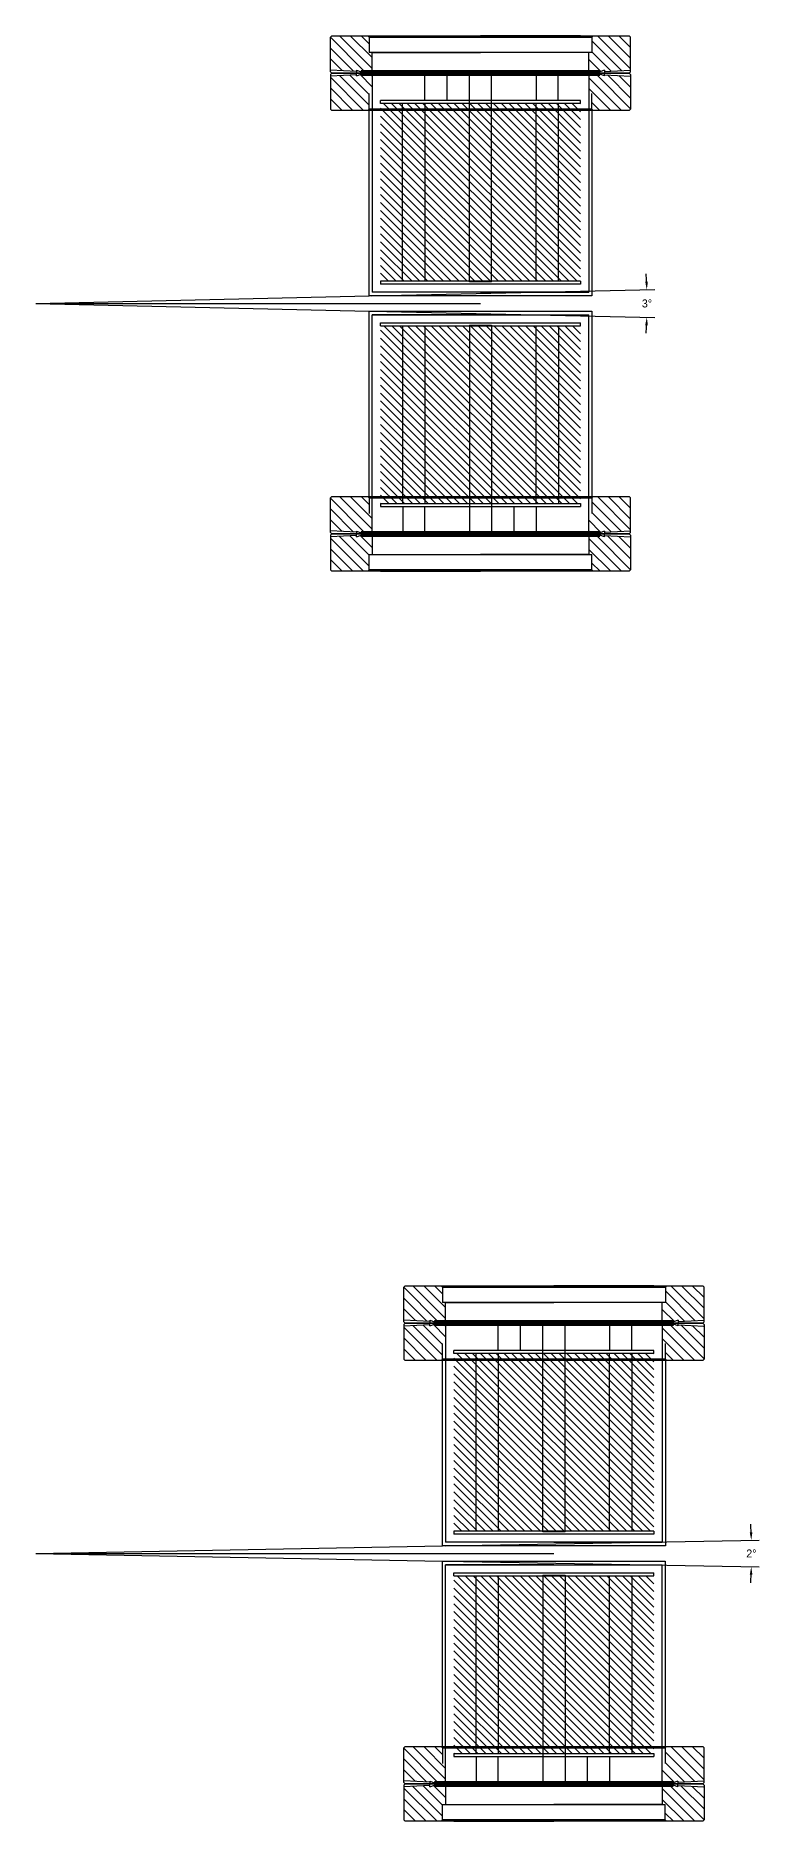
# Model space of a CAD drawing. Header units: inches. Extents: x 40 to 191, y -21 to 51.
# Drawn here: x 125.16 to 141.42, y -20.62 to 19.54 of the extents above; entities that cross this region are included whole.
import ezdxf

# ---------------------------------------------------------------- set-up
doc = ezdxf.new("R2010")
doc.units = ezdxf.units.IN
doc.header["$MEASUREMENT"] = 0
doc.dimstyles.get("Standard").update_dxf_attribs({"dimtxt": 0.18, "dimasz": 0.18, "dimexe": 0.18, "dimexo": 0.0625, "dimgap": 0.09, "dimtad": 0, "dimtih": 1, "dimtoh": 1, "dimdec": 4, "dimzin": 0, "dimdsep": 46, "dimtxsty": 'Standard', "dimcen": 0.09, "dimadec": 0, "dimazin": 0, "dimtfac": 1, "dimtdec": 4, "dimtofl": 0, "dimtmove": 0, "dimatfit": 3, "dimfxl": 1, "dimtolj": 1, "dimtzin": 0, "dimarcsym": 0})

# ---------------------------------------------------------------- blocks, each defined once
blk = doc.blocks.new('*D29')
at = {"color": 0, "lineweight": -2, "transparency": 16777216}
for p, q in [((132.713, 13.685), (139.074, 13.829)), ((132.713, 13.345), (139.074, 13.201))]:
    blk.add_line(p, q, dxfattribs=at)
for start, end in [(2.0422, 2.7927), (357.2073, 357.9578)]:
    blk.add_arc((125.156, 13.515), 13.742, start, end, dxfattribs=at)
at = {"color": 0, "transparency": 16777216}
for points in [[(138.919, 14.006), (138.859, 14.004), (138.894, 13.825)], [(138.859, 13.026), (138.919, 13.024), (138.894, 13.205)]]:
    blk.add_solid(points, dxfattribs=at)
at = {"layer": 'Defpoints', "color": 0, "transparency": 16777216}
for p in [(132.65, 13.684), (125.156, 13.515), (125.156, 13.515), (132.65, 13.346), (138.897, 13.412)]:
    blk.add_point(p, dxfattribs=at)
at = {"color": 0, "transparency": 16777216, "insert": (138.898, 13.515), "char_height": 0.18, "attachment_point": 5}
blk.add_mtext('\\A1;3°', dxfattribs=at)
blk = doc.blocks.new('*D34')
at = {"color": 0, "lineweight": -2, "transparency": 16777216}
for p, q in [((134.364, -14.425), (141.423, -14.295)), ((134.363, -14.765), (141.423, -14.896))]:
    blk.add_line(p, q, dxfattribs=at)
for start, end in [(1.6996, 2.3406), (357.6593, 358.3003)]:
    blk.add_arc((125.156, -14.595), 16.09, start, end, dxfattribs=at)
at = {"color": 0, "transparency": 16777216}
for points in [[(141.269, -14.117), (141.209, -14.119), (141.243, -14.298)], [(141.209, -15.072), (141.269, -15.073), (141.243, -14.893)]]:
    blk.add_solid(points, dxfattribs=at)
at = {"layer": 'Defpoints', "color": 0, "transparency": 16777216}
for p in [(134.301, -14.426), (125.156, -14.595), (125.156, -14.595), (134.3, -14.764), (141.246, -14.694)]:
    blk.add_point(p, dxfattribs=at)
at = {"color": 0, "transparency": 16777216, "insert": (141.246, -14.595), "char_height": 0.18, "attachment_point": 5}
blk.add_mtext('\\A1;2°', dxfattribs=at)

msp = doc.modelspace()

# ---------------------------------------------------------------- hatches: boundary and pattern name
h = msp.add_hatch()
h.set_pattern_fill('ANSI31', color=1, angle=270)
h.set_pattern_definition([(315, (161.46157, -7.11341), (0.08838835, 0.08838835), [])])
h.paths.add_polyline_path([(137.4054, 14.01496), (137.4054, 18.01496), (136.9054, 18.01496), (136.9054, 14.01496)])
h.paths.add_polyline_path([(136.9054, 14.01496), (136.9054, 18.01496), (136.4054, 18.01496), (136.4054, 14.01496)])
h.paths.add_polyline_path([(136.4054, 14.01496), (136.4054, 18.01496), (133.9054, 18.01496), (133.9054, 14.01496)])
h.paths.add_polyline_path([(133.9054, 14.01496), (133.9054, 18.01496), (133.4054, 18.01496), (133.4054, 14.01496)])
h.paths.add_polyline_path([(133.4054, 14.01496), (133.4054, 18.01496), (132.9054, 18.01496), (132.9054, 14.01496)])
h = msp.add_hatch()
h.set_pattern_fill('ANSI31', color=1, angle=90)
h.set_pattern_definition([(135, (108.84964, 34.14332), (-0.08838835, -0.08838835), [])])
h.paths.add_polyline_path([(132.90581, 13.01495), (132.90581, 9.01495), (133.40581, 9.01495), (133.40581, 13.01495)])
h.paths.add_polyline_path([(133.40581, 13.01495), (133.40581, 9.01495), (133.90581, 9.01495), (133.90581, 13.01495)])
h.paths.add_polyline_path([(133.90581, 13.01495), (133.90581, 9.01495), (136.40581, 9.01495), (136.40581, 13.01495)])
h.paths.add_polyline_path([(136.40581, 13.01495), (136.40581, 9.01495), (136.90581, 9.01495), (136.90581, 13.01495)])
h.paths.add_polyline_path([(136.90581, 13.01495), (136.90581, 9.01495), (137.40581, 9.01495), (137.40581, 13.01495)])
h = msp.add_hatch()
h.set_pattern_fill('ANSI31', color=1, angle=270)
h.set_pattern_definition([(315, (163.11228, -35.22366), (0.08838835, 0.08838835), [])])
h.paths.add_polyline_path([(139.05611, -14.0953), (139.05611, -10.0953), (138.55611, -10.0953), (138.55611, -14.0953)])
h.paths.add_polyline_path([(138.55611, -14.0953), (138.55611, -10.0953), (138.05611, -10.0953), (138.05611, -14.0953)])
h.paths.add_polyline_path([(138.05611, -14.0953), (138.05611, -10.0953), (135.55611, -10.0953), (135.55611, -14.0953)])
h.paths.add_polyline_path([(135.55611, -14.0953), (135.55611, -10.0953), (135.05611, -10.0953), (135.05611, -14.0953)])
h.paths.add_polyline_path([(135.05611, -14.0953), (135.05611, -10.0953), (134.55611, -10.0953), (134.55611, -14.0953)])
h = msp.add_hatch()
h.set_pattern_fill('ANSI31', color=1, angle=90)
h.set_pattern_definition([(135, (110.49964, 6.03306), (-0.08838835, -0.08838835), [])])
h.paths.add_polyline_path([(134.55581, -15.0953), (134.55581, -19.0953), (135.05581, -19.0953), (135.05581, -15.0953)])
h.paths.add_polyline_path([(135.05581, -15.0953), (135.05581, -19.0953), (135.55581, -19.0953), (135.55581, -15.0953)])
h.paths.add_polyline_path([(135.55581, -15.0953), (135.55581, -19.0953), (138.05581, -19.0953), (138.05581, -15.0953)])
h.paths.add_polyline_path([(138.05581, -15.0953), (138.05581, -19.0953), (138.55581, -19.0953), (138.55581, -15.0953)])
h.paths.add_polyline_path([(138.55581, -15.0953), (138.55581, -19.0953), (139.05581, -19.0953), (139.05581, -15.0953)])

# ---------------------------------------------------------------- linework, layer by layer
at = {"color": 7, "linetype": 'Continuous'}
for p, q in [((131.7804, 19.50696), (131.8104, 19.53696)), ((131.7804, 18.76566), (131.7804, 19.50696)), ((131.8104, 19.53696), (138.5004, 19.53696)), ((132.6204, 19.53696), (132.6504, 19.50696)), ((132.6504, 19.50696), (137.6604, 19.50696)), ((132.6504, 19.50696), (132.6504, 19.15696)), ((137.6904, 19.53696), (137.6604, 19.50696)), ((137.6604, 19.50696), (137.6604, 19.15696)), ((138.5304, 19.50696), (138.5004, 19.53696)), ((138.5304, 18.76566), (138.5304, 19.50696)), ((137.6604, 19.15696), (132.6504, 19.15696)), ((132.7204, 18.74696), (132.7204, 19.15696)), ((137.5904, 18.74696), (137.5904, 19.15696)), ((132.3654, 18.735), (131.7804, 18.76566)), ((132.36541, 18.65891), (131.78041, 18.62825)), ((131.78041, 18.62825), (131.78041, 17.88696)), ((131.78054, 18.72696), (131.78054, 18.76565)), ((131.81054, 18.69696), (131.78054, 18.72696)), ((131.78055, 18.66696), (131.81055, 18.69696)), ((131.78055, 18.66696), (131.78055, 18.62826)), ((131.81054, 18.69696), (138.50025, 18.69696)), ((138.50026, 18.69696), (131.81055, 18.69696)), ((132.3654, 18.76117), (132.4704, 18.72296)), ((132.3654, 18.76117), (132.3654, 18.735)), ((132.36541, 18.63274), (132.47041, 18.67096)), ((132.36541, 18.63274), (132.36541, 18.65891)), ((132.36557, 18.73499), (132.36557, 18.69696)), ((132.36558, 18.65892), (132.36558, 18.69696)), ((137.8404, 18.74696), (132.4704, 18.74696)), ((132.4704, 18.74696), (132.4704, 18.72296)), ((137.8404, 18.72296), (132.4704, 18.72296)), ((132.47041, 18.64696), (132.47041, 18.67096)), ((132.47041, 18.67096), (137.84041, 18.67096)), ((132.47041, 18.64696), (137.84041, 18.64696)), ((132.72041, 18.64696), (132.72041, 18.23696)), ((137.59041, 18.64696), (137.59041, 18.23696)), ((137.9454, 18.76117), (137.8404, 18.72296)), ((137.8404, 18.74696), (137.8404, 18.72296)), ((137.94541, 18.63274), (137.84041, 18.67096)), ((137.84041, 18.64696), (137.84041, 18.67096)), ((137.94522, 18.73499), (137.94522, 18.69696)), ((137.94523, 18.65892), (137.94523, 18.69696)), ((137.9454, 18.735), (138.5304, 18.76566)), ((137.9454, 18.76117), (137.9454, 18.735)), ((137.94541, 18.65891), (138.53041, 18.62825)), ((137.94541, 18.63274), (137.94541, 18.65891)), ((138.53025, 18.72696), (138.50025, 18.69696)), ((138.50026, 18.69696), (138.53026, 18.66696)), ((138.53025, 18.72696), (138.53025, 18.76565)), ((138.53026, 18.66696), (138.53026, 18.62826)), ((138.53041, 18.62825), (138.53041, 17.88696)), ((132.65041, 17.88696), (132.65041, 18.23696)), ((137.66041, 17.88696), (137.66041, 18.23696)), ((131.78041, 17.88696), (131.81041, 17.85696)), ((138.50041, 17.85696), (131.81041, 17.85696)), ((132.62041, 17.85696), (132.65041, 17.88696)), ((137.66041, 17.88696), (132.65041, 17.88696)), ((137.69041, 17.85696), (137.66041, 17.88696)), ((138.53041, 17.88696), (138.50041, 17.85696)), ((131.7808, 9.14295), (131.8108, 9.17295)), ((131.7808, 8.40166), (131.7808, 9.14295)), ((131.8108, 9.17295), (138.5008, 9.17295)), ((132.6208, 9.17295), (132.6508, 9.14295)), ((132.6508, 9.14295), (137.6608, 9.14295)), ((132.6508, 9.14295), (132.6508, 8.79295)), ((137.6908, 9.17295), (137.6608, 9.14295)), ((137.6608, 9.14295), (137.6608, 8.79295)), ((138.5308, 9.14295), (138.5008, 9.17295)), ((138.5308, 8.40166), (138.5308, 9.14295)), ((132.7208, 8.38295), (132.7208, 8.79295)), ((137.5908, 8.38295), (137.5908, 8.79295)), ((132.3658, 8.371), (131.7808, 8.40166)), ((132.36581, 8.29491), (131.78081, 8.26425)), ((131.78081, 8.26425), (131.78081, 7.52295)), ((131.78095, 8.36295), (131.78095, 8.40165)), ((131.81095, 8.33295), (131.78095, 8.36295)), ((131.78095, 8.30295), (131.81095, 8.33295)), ((131.78095, 8.30295), (131.78095, 8.26426)), ((131.81095, 8.33295), (138.50065, 8.33295)), ((138.50066, 8.33295), (131.81095, 8.33295)), ((132.3658, 8.39717), (132.4708, 8.35895)), ((132.3658, 8.39717), (132.3658, 8.371)), ((132.36581, 8.26874), (132.47081, 8.30695)), ((132.36581, 8.26874), (132.36581, 8.29491)), ((132.36598, 8.37099), (132.36598, 8.33295)), ((132.36598, 8.29492), (132.36598, 8.33295)), ((137.8408, 8.38295), (132.4708, 8.38295)), ((132.4708, 8.38295), (132.4708, 8.35895)), ((137.8408, 8.35895), (132.4708, 8.35895)), ((132.47081, 8.28295), (132.47081, 8.30695)), ((132.47081, 8.30695), (137.84081, 8.30695)), ((132.47081, 8.28295), (137.84081, 8.28295)), ((132.72081, 8.28295), (132.72081, 7.87295)), ((137.59081, 8.28295), (137.59081, 7.87295)), ((137.9458, 8.39717), (137.8408, 8.35895)), ((137.8408, 8.38295), (137.8408, 8.35895)), ((137.94581, 8.26874), (137.84081, 8.30695)), ((137.84081, 8.28295), (137.84081, 8.30695)), ((137.94563, 8.37099), (137.94563, 8.33295)), ((137.94563, 8.29492), (137.94563, 8.33295)), ((137.9458, 8.371), (138.5308, 8.40166)), ((137.9458, 8.39717), (137.9458, 8.371)), ((137.94581, 8.29491), (138.53081, 8.26425)), ((137.94581, 8.26874), (137.94581, 8.29491)), ((138.53066, 8.36295), (138.50065, 8.33295)), ((138.50066, 8.33295), (138.53066, 8.30295)), ((138.53066, 8.36295), (138.53066, 8.40165)), ((138.53066, 8.30295), (138.53066, 8.26426)), ((138.53081, 8.26425), (138.53081, 7.52295)), ((132.65081, 7.52295), (132.65081, 7.87295)), ((132.65081, 7.87295), (137.66081, 7.87295)), ((137.66081, 7.52295), (137.66081, 7.87295)), ((131.78081, 7.52295), (131.81081, 7.49295)), ((138.50081, 7.49295), (131.81081, 7.49295)), ((132.62081, 7.49295), (132.65081, 7.52295)), ((137.66081, 7.52295), (132.65081, 7.52295)), ((137.69081, 7.49295), (137.66081, 7.52295)), ((138.53081, 7.52295), (138.50081, 7.49295)), ((133.43111, -8.6033), (133.46111, -8.5733)), ((133.43111, -9.34459), (133.43111, -8.6033)), ((133.46111, -8.5733), (140.15111, -8.5733)), ((134.27111, -8.5733), (134.30111, -8.6033)), ((134.30111, -8.6033), (139.31111, -8.6033)), ((134.30111, -8.6033), (134.30111, -8.9533)), ((139.34111, -8.5733), (139.31111, -8.6033)), ((139.31111, -8.6033), (139.31111, -8.9533)), ((140.18111, -8.6033), (140.15111, -8.5733)), ((140.18111, -9.34459), (140.18111, -8.6033)), ((139.31111, -8.9533), (134.30111, -8.9533)), ((134.37111, -9.3633), (134.37111, -8.9533)), ((139.24111, -9.3633), (139.24111, -8.9533)), ((134.01611, -9.37525), (133.43111, -9.34459)), ((134.01611, -9.45135), (133.43111, -9.48201)), ((133.43111, -9.48201), (133.43111, -10.2233)), ((133.43125, -9.3833), (133.43125, -9.3446)), ((133.46125, -9.4133), (133.43125, -9.3833)), ((133.43126, -9.4433), (133.46126, -9.4133)), ((133.43126, -9.4433), (133.43126, -9.482)), ((133.46125, -9.4133), (140.15096, -9.4133)), ((140.15097, -9.4133), (133.46126, -9.4133)), ((134.01611, -9.34908), (134.12111, -9.3873)), ((134.01611, -9.34908), (134.01611, -9.37525)), ((134.01611, -9.47752), (134.12111, -9.4393)), ((134.01611, -9.47752), (134.01611, -9.45135)), ((134.01628, -9.37526), (134.01628, -9.4133)), ((134.01629, -9.45134), (134.01629, -9.4133)), ((139.49111, -9.3633), (134.12111, -9.3633)), ((134.12111, -9.3633), (134.12111, -9.3873)), ((139.49111, -9.3873), (134.12111, -9.3873)), ((134.12111, -9.4633), (134.12111, -9.4393)), ((134.12111, -9.4393), (139.49111, -9.4393)), ((134.12111, -9.4633), (139.49111, -9.4633)), ((134.37111, -9.4633), (134.37111, -9.8733)), ((139.24111, -9.4633), (139.24111, -9.8733)), ((139.59611, -9.34908), (139.49111, -9.3873)), ((139.49111, -9.3633), (139.49111, -9.3873)), ((139.59611, -9.47752), (139.49111, -9.4393)), ((139.49111, -9.4633), (139.49111, -9.4393)), ((139.59593, -9.37526), (139.59593, -9.4133)), ((139.59594, -9.45134), (139.59594, -9.4133)), ((139.59611, -9.37525), (140.18111, -9.34459)), ((139.59611, -9.34908), (139.59611, -9.37525)), ((139.59611, -9.45135), (140.18111, -9.48201)), ((139.59611, -9.47752), (139.59611, -9.45135)), ((140.18096, -9.3833), (140.15096, -9.4133)), ((140.15097, -9.4133), (140.18097, -9.4433)), ((140.18096, -9.3833), (140.18096, -9.3446)), ((140.18097, -9.4433), (140.18097, -9.482)), ((140.18111, -9.48201), (140.18111, -10.2233)), ((134.30111, -10.2233), (134.30111, -9.8733)), ((139.31111, -10.2233), (139.31111, -9.8733)), ((133.43111, -10.2233), (133.46111, -10.2533)), ((140.15111, -10.2533), (133.46111, -10.2533)), ((134.27111, -10.2533), (134.30111, -10.2233)), ((139.31111, -10.2233), (134.30111, -10.2233)), ((139.34111, -10.2533), (139.31111, -10.2233)), ((140.18111, -10.2233), (140.15111, -10.2533)), ((133.4308, -18.9673), (133.4608, -18.9373)), ((133.4308, -19.70859), (133.4308, -18.9673)), ((133.4608, -18.9373), (140.1508, -18.9373)), ((134.2708, -18.9373), (134.3008, -18.9673)), ((134.3008, -18.9673), (139.3108, -18.9673)), ((134.3008, -18.9673), (134.3008, -19.3173)), ((139.3408, -18.9373), (139.3108, -18.9673)), ((139.3108, -18.9673), (139.3108, -19.3173)), ((140.1808, -18.9673), (140.1508, -18.9373)), ((140.1808, -19.70859), (140.1808, -18.9673)), ((134.3708, -19.7273), (134.3708, -19.3173)), ((139.2408, -19.7273), (139.2408, -19.3173)), ((134.0158, -19.73925), (133.4308, -19.70859)), ((134.01581, -19.81535), (133.43081, -19.84601)), ((133.43081, -19.84601), (133.43081, -20.5873)), ((133.43095, -19.7473), (133.43095, -19.7086)), ((133.46095, -19.7773), (133.43095, -19.7473)), ((133.43095, -19.8073), (133.46095, -19.7773)), ((133.43095, -19.8073), (133.43095, -19.846)), ((133.46095, -19.7773), (140.15065, -19.7773)), ((140.15066, -19.7773), (133.46095, -19.7773)), ((134.0158, -19.71308), (134.1208, -19.7513)), ((134.0158, -19.71308), (134.0158, -19.73925)), ((134.01581, -19.84152), (134.12081, -19.8033)), ((134.01581, -19.84152), (134.01581, -19.81535)), ((134.01598, -19.73926), (134.01598, -19.7773)), ((134.01598, -19.81534), (134.01598, -19.7773)), ((139.4908, -19.7273), (134.1208, -19.7273)), ((134.1208, -19.7273), (134.1208, -19.7513)), ((139.4908, -19.7513), (134.1208, -19.7513)), ((134.12081, -19.8273), (134.12081, -19.8033)), ((134.12081, -19.8033), (139.49081, -19.8033)), ((134.12081, -19.8273), (139.49081, -19.8273)), ((134.37081, -19.8273), (134.37081, -20.2373)), ((139.24081, -19.8273), (139.24081, -20.2373)), ((139.5958, -19.71308), (139.4908, -19.7513)), ((139.4908, -19.7273), (139.4908, -19.7513)), ((139.59581, -19.84152), (139.49081, -19.8033)), ((139.49081, -19.8273), (139.49081, -19.8033)), ((139.59563, -19.73926), (139.59563, -19.7773)), ((139.59563, -19.81534), (139.59563, -19.7773)), ((139.5958, -19.73925), (140.1808, -19.70859)), ((139.5958, -19.71308), (139.5958, -19.73925)), ((139.59581, -19.81535), (140.18081, -19.84601)), ((139.59581, -19.84152), (139.59581, -19.81535)), ((140.18066, -19.7473), (140.15065, -19.7773)), ((140.15066, -19.7773), (140.18066, -19.8073)), ((140.18066, -19.7473), (140.18066, -19.7086)), ((140.18066, -19.8073), (140.18066, -19.846)), ((140.18081, -19.84601), (140.18081, -20.5873)), ((134.30081, -20.5873), (134.30081, -20.2373)), ((134.30081, -20.2373), (139.31081, -20.2373)), ((139.31081, -20.5873), (139.31081, -20.2373)), ((133.43081, -20.5873), (133.46081, -20.6173)), ((140.15081, -20.6173), (133.46081, -20.6173)), ((134.27081, -20.6173), (134.30081, -20.5873)), ((139.31081, -20.5873), (134.30081, -20.5873)), ((139.34081, -20.6173), (139.31081, -20.5873)), ((140.18081, -20.5873), (140.15081, -20.6173))]:
    msp.add_line(p, q, dxfattribs=at)
at = {"color": 2, "linetype": 'Continuous'}
for p, q in [((132.53426, 18.74696), (131.7804, 19.50082)), ((132.7204, 18.80238), (131.98582, 19.53696)), ((132.7204, 19.04394), (132.22738, 19.53696)), ((132.6504, 19.35549), (132.46894, 19.53696)), ((138.32378, 18.75483), (137.6604, 19.41821)), ((138.5304, 18.78977), (137.78321, 19.53696)), ((138.5304, 19.03133), (138.02477, 19.53696)), ((138.5304, 19.27289), (138.26633, 19.53696)), ((132.3013, 18.73836), (131.7804, 19.25926)), ((132.04638, 18.75172), (131.7804, 19.0177)), ((137.86396, 18.73153), (137.5904, 19.0051)), ((138.09425, 18.7428), (137.6604, 19.17666)), ((131.79146, 18.76508), (131.7804, 18.77615)), ((131.78041, 18.60414), (132.52759, 17.85696)), ((131.98702, 18.63908), (132.65041, 17.9757)), ((132.21655, 18.65111), (132.65041, 18.21725)), ((132.44684, 18.66238), (132.72041, 18.38881)), ((132.70382, 18.64696), (132.72041, 18.63037)), ((137.60698, 18.74696), (137.5904, 18.76354)), ((137.59041, 18.59153), (138.32498, 17.85696)), ((137.77654, 18.64696), (138.53041, 17.89309)), ((138.00951, 18.65555), (138.53041, 18.13465)), ((138.26442, 18.64219), (138.53041, 18.37621)), ((138.51934, 18.62883), (138.53041, 18.61776)), ((131.78041, 18.36258), (132.28603, 17.85696)), ((131.78041, 18.12102), (132.04447, 17.85696)), ((137.59041, 18.34997), (138.08342, 17.85696)), ((137.66041, 18.03842), (137.84187, 17.85696)), ((132.53467, 8.38295), (131.7808, 9.13682)), ((132.3017, 8.37436), (131.7808, 8.89526)), ((132.7208, 8.43838), (131.98622, 9.17295)), ((132.7208, 8.67994), (132.22778, 9.17295)), ((132.6508, 8.99149), (132.46934, 9.17295)), ((138.32418, 8.39083), (137.6608, 9.05421)), ((138.5308, 8.42577), (137.78362, 9.17295)), ((138.5308, 8.66733), (138.02518, 9.17295)), ((138.5308, 8.90889), (138.26673, 9.17295)), ((132.04678, 8.38772), (131.7808, 8.6537)), ((137.86437, 8.36753), (137.5908, 8.6411)), ((138.09465, 8.3788), (137.6608, 8.81266)), ((131.79186, 8.40108), (131.7808, 8.41215)), ((131.78081, 8.24014), (132.52799, 7.49295)), ((131.98743, 8.27508), (132.65081, 7.6117)), ((132.21696, 8.28711), (132.65081, 7.85325)), ((132.44724, 8.29838), (132.72081, 8.02481)), ((132.70422, 8.28295), (132.72081, 8.26637)), ((137.60739, 8.38295), (137.5908, 8.39954)), ((137.59081, 8.22753), (138.32539, 7.49295)), ((137.77694, 8.28295), (138.53081, 7.52909)), ((138.00991, 8.29155), (138.53081, 7.77065)), ((138.26483, 8.27819), (138.53081, 8.01221)), ((138.51974, 8.26483), (138.53081, 8.25376)), ((131.78081, 7.99858), (132.28643, 7.49295)), ((131.78081, 7.75702), (132.04488, 7.49295)), ((137.59081, 7.98597), (138.08383, 7.49295)), ((137.66081, 7.67442), (137.84227, 7.49295)), ((134.18497, -9.3633), (133.43111, -8.60943)), ((134.37111, -9.30788), (133.63653, -8.5733)), ((134.37111, -9.06632), (133.87809, -8.5733)), ((134.30111, -8.75476), (134.11964, -8.5733)), ((139.97449, -9.35542), (139.31111, -8.69204)), ((140.18111, -9.32048), (139.43392, -8.5733)), ((140.18111, -9.07892), (139.67548, -8.5733)), ((140.18111, -8.83737), (139.91704, -8.5733)), ((133.952, -9.37189), (133.43111, -8.85099)), ((133.69709, -9.35853), (133.43111, -9.09255)), ((139.51467, -9.37872), (139.24111, -9.10516)), ((139.74496, -9.36745), (139.31111, -8.9336)), ((133.44217, -9.34517), (133.43111, -9.33411)), ((133.43111, -9.50612), (134.1783, -10.2533)), ((133.63773, -9.47118), (134.30111, -10.13456)), ((133.86726, -9.45915), (134.30111, -9.893)), ((134.09755, -9.44788), (134.37111, -9.72144)), ((134.35453, -9.4633), (134.37111, -9.47988)), ((139.25769, -9.3633), (139.24111, -9.34671)), ((139.24111, -9.51872), (139.97569, -10.2533)), ((139.42725, -9.4633), (140.18111, -10.21716)), ((139.66021, -9.45471), (140.18111, -9.97561)), ((139.91513, -9.46807), (140.18111, -9.73405)), ((140.17005, -9.48143), (140.18111, -9.49249)), ((133.43111, -9.74767), (133.93674, -10.2533)), ((133.43111, -9.98923), (133.69518, -10.2533)), ((139.24111, -9.76028), (139.73413, -10.2533)), ((139.31111, -10.07184), (139.49257, -10.2533)), ((134.18467, -19.7273), (133.4308, -18.97343)), ((133.9517, -19.73589), (133.4308, -19.21499)), ((134.3708, -19.67188), (133.63622, -18.9373)), ((134.3708, -19.43032), (133.87778, -18.9373)), ((134.3008, -19.11876), (134.11934, -18.9373)), ((139.97418, -19.71942), (139.3108, -19.05604)), ((140.1808, -19.68448), (139.43362, -18.9373)), ((140.1808, -19.44292), (139.67518, -18.9373)), ((140.1808, -19.20137), (139.91673, -18.9373)), ((133.69678, -19.72253), (133.4308, -19.45655)), ((139.51437, -19.74272), (139.2408, -19.46916)), ((139.74465, -19.73145), (139.3108, -19.2976)), ((133.44186, -19.70917), (133.4308, -19.69811)), ((133.43081, -19.87012), (134.17799, -20.6173)), ((133.63743, -19.83518), (134.30081, -20.49856)), ((133.86696, -19.82315), (134.30081, -20.257)), ((134.09724, -19.81188), (134.37081, -20.08544)), ((134.35422, -19.8273), (134.37081, -19.84388)), ((139.25739, -19.7273), (139.2408, -19.71072)), ((139.24081, -19.88272), (139.97539, -20.6173)), ((139.42694, -19.8273), (140.18081, -20.58116)), ((139.65991, -19.81871), (140.18081, -20.33961)), ((139.91483, -19.83207), (140.18081, -20.09805)), ((140.16974, -19.84543), (140.18081, -19.85649)), ((133.43081, -20.11167), (133.93643, -20.6173)), ((133.43081, -20.35323), (133.69488, -20.6173)), ((139.24081, -20.12428), (139.73383, -20.6173)), ((139.31081, -20.43584), (139.49227, -20.6173))]:
    msp.add_line(p, q, dxfattribs=at)
for p, q in [((137.4054, 19.53696), (135.1554, 19.53696)), ((132.7204, 19.15696), (135.1554, 19.15696)), ((135.1554, 18.69696), (133.572, 18.69696)), ((134.9054, 14.00196), (134.9054, 18.69696)), ((138.50025, 18.69696), (135.1554, 18.69696)), ((135.1554, 18.69696), (136.7388, 18.69696)), ((135.4054, 14.00196), (135.4054, 18.69696)), ((132.72041, 18.23696), (132.72041, 13.76696)), ((137.59041, 18.23696), (137.59041, 13.76696)), ((132.65041, 13.76696), (132.65041, 17.88696)), ((137.66041, 17.88696), (137.66041, 13.76696)), ((125.1556, 13.51496), (132.65041, 13.68396)), ((132.65041, 13.68396), (132.65041, 13.76696)), ((137.6608, 13.68396), (132.65041, 13.68396)), ((135.15541, 13.76696), (132.72041, 13.76696)), ((135.1554, 14.00196), (134.9054, 14.00196)), ((135.4054, 14.00196), (135.1554, 14.00196)), ((135.15541, 13.76696), (137.59041, 13.76696)), ((137.59041, 13.76696), (135.15541, 13.76696)), ((137.66041, 13.76696), (137.6608, 13.68396)), ((125.1556, 13.51496), (135.1556, 13.51496)), ((125.1556, 13.51496), (132.65041, 13.34595)), ((132.6508, 13.26295), (132.65041, 13.34595)), ((132.65041, 13.34595), (137.6608, 13.34595)), ((132.6508, 9.14295), (132.6508, 13.26295)), ((135.1558, 13.26295), (132.7208, 13.26295)), ((132.7208, 8.79295), (132.7208, 13.26295)), ((132.7208, 13.26295), (135.1558, 13.26295)), ((135.1558, 13.26295), (137.5908, 13.26295)), ((137.5908, 8.79295), (137.5908, 13.26295)), ((137.6608, 13.34595), (137.6608, 13.26295)), ((137.6608, 13.26295), (137.6608, 9.14295)), ((134.9058, 13.02795), (134.9058, 8.33295)), ((134.9058, 13.02795), (135.1558, 13.02795)), ((135.1558, 13.02795), (135.4058, 13.02795)), ((135.4058, 13.02795), (135.4058, 8.33295)), ((131.81095, 8.33295), (135.1558, 8.33295)), ((135.1558, 8.33295), (133.5724, 8.33295)), ((135.1558, 8.33295), (136.7392, 8.33295)), ((137.59081, 7.87295), (135.15581, 7.87295)), ((132.90581, 7.49295), (135.15581, 7.49295)), ((139.05611, -8.5733), (136.80611, -8.5733)), ((134.37111, -8.9533), (136.80611, -8.9533)), ((136.80611, -9.4133), (135.22271, -9.4133)), ((136.55611, -14.1083), (136.55611, -9.4133)), ((140.15096, -9.4133), (136.80611, -9.4133)), ((136.80611, -9.4133), (138.38951, -9.4133)), ((137.05611, -14.1083), (137.05611, -9.4133)), ((134.37111, -9.8733), (134.37111, -14.3433)), ((139.24111, -9.8733), (139.24111, -14.3433)), ((134.30112, -14.3433), (134.30111, -10.2233)), ((139.31111, -10.2233), (139.31111, -14.3433)), ((125.1556, -14.5953), (134.30112, -14.4263)), ((134.30112, -14.4263), (134.30112, -14.3433)), ((139.3115, -14.4263), (134.30112, -14.4263)), ((136.80612, -14.3433), (134.37111, -14.3433)), ((136.80611, -14.1083), (136.55611, -14.1083)), ((137.05611, -14.1083), (136.80611, -14.1083)), ((139.24111, -14.3433), (136.80611, -14.3433)), ((136.80612, -14.3433), (139.24111, -14.3433)), ((139.31111, -14.3433), (139.3115, -14.4263)), ((125.1556, -14.5953), (136.8056, -14.5953)), ((125.1556, -14.5953), (134.30041, -14.7643)), ((134.3008, -14.8473), (134.30041, -14.7643)), ((134.30041, -14.7643), (139.3108, -14.7643)), ((134.3008, -18.9673), (134.3008, -14.8473)), ((136.8058, -14.8473), (134.3708, -14.8473)), ((134.3708, -19.3173), (134.3708, -14.8473)), ((134.3708, -14.8473), (136.8058, -14.8473)), ((136.8058, -14.8473), (139.2408, -14.8473)), ((139.2408, -19.3173), (139.2408, -14.8473)), ((139.3108, -14.7643), (139.3108, -14.8473)), ((139.3108, -14.8473), (139.3108, -18.9673)), ((136.5558, -15.0823), (136.5558, -19.7773)), ((136.5558, -15.0823), (136.8058, -15.0823)), ((136.8058, -15.0823), (137.0558, -15.0823)), ((137.0558, -15.0823), (137.0558, -19.7773)), ((133.46095, -19.7773), (136.8058, -19.7773)), ((136.8058, -19.7773), (135.2224, -19.7773)), ((136.8058, -19.7773), (138.3892, -19.7773)), ((139.24081, -20.2373), (136.80581, -20.2373)), ((134.55581, -20.6173), (136.80581, -20.6173))]:
    msp.add_line(p, q)
at = {"color": 2}
for p, q in [((133.9054, 18.07796), (133.9054, 18.74696)), ((133.9054, 18.74696), (134.4054, 18.74696)), ((134.4054, 18.07796), (134.4054, 18.74696)), ((136.9054, 18.74696), (136.4054, 18.74696)), ((136.4054, 18.74696), (136.4054, 18.07796)), ((136.9054, 18.07796), (136.9054, 18.74696)), ((133.40581, 8.95195), (133.40581, 8.28295)), ((133.90581, 8.28295), (133.90581, 8.95195)), ((135.90581, 8.95195), (135.90581, 8.28295)), ((136.40581, 8.95195), (136.40581, 8.28295)), ((133.40581, 8.28295), (133.90581, 8.28295)), ((136.40581, 8.28295), (135.90581, 8.28295)), ((135.55611, -10.0323), (135.55611, -9.3633)), ((135.55611, -9.3633), (136.05611, -9.3633)), ((136.05611, -10.0323), (136.05611, -9.3633)), ((138.55611, -9.3633), (138.05611, -9.3633)), ((138.05611, -9.3633), (138.05611, -10.0323)), ((138.55611, -10.0323), (138.55611, -9.3633)), ((135.05581, -19.1583), (135.05581, -19.8273)), ((135.55581, -19.8273), (135.55581, -19.1583)), ((137.55581, -19.1583), (137.55581, -19.8273)), ((138.05581, -19.1583), (138.05581, -19.8273)), ((135.05581, -19.8273), (135.55581, -19.8273)), ((138.05581, -19.8273), (137.55581, -19.8273))]:
    msp.add_line(p, q, dxfattribs=at)
at = {"color": 3}
for p, q in [((137.4054, 18.07796), (132.9054, 18.07796)), ((132.9054, 18.01496), (132.9054, 18.07796)), ((137.4054, 18.01496), (137.4054, 18.07796)), ((137.4054, 18.01496), (132.9054, 18.01496)), ((137.4054, 14.01496), (132.9054, 14.01496)), ((132.9054, 14.01496), (132.9054, 13.95196)), ((137.4054, 13.95196), (132.9054, 13.95196)), ((137.4054, 14.01496), (137.4054, 13.95196)), ((132.90581, 13.01495), (132.90581, 13.07795)), ((132.90581, 13.07795), (137.40581, 13.07795)), ((132.90581, 13.01495), (137.40581, 13.01495)), ((137.40581, 13.01495), (137.40581, 13.07795)), ((132.90581, 9.01495), (132.90581, 8.95195)), ((132.90581, 9.01495), (137.40581, 9.01495)), ((132.90581, 8.95195), (137.40581, 8.95195)), ((137.40581, 9.01495), (137.40581, 8.95195)), ((139.05611, -10.0323), (134.55611, -10.0323)), ((134.55611, -10.0953), (134.55611, -10.0323)), ((139.05611, -10.0953), (139.05611, -10.0323)), ((139.05611, -10.0953), (134.55611, -10.0953)), ((139.05611, -14.0953), (134.55611, -14.0953)), ((134.55611, -14.0953), (134.55611, -14.1583)), ((139.05611, -14.1583), (134.55611, -14.1583)), ((139.05611, -14.0953), (139.05611, -14.1583)), ((134.55581, -15.0953), (134.55581, -15.0323)), ((134.55581, -15.0323), (139.05581, -15.0323)), ((134.55581, -15.0953), (139.05581, -15.0953)), ((139.05581, -15.0953), (139.05581, -15.0323)), ((134.55581, -19.0953), (134.55581, -19.1583)), ((134.55581, -19.0953), (139.05581, -19.0953)), ((134.55581, -19.1583), (139.05581, -19.1583)), ((139.05581, -19.0953), (139.05581, -19.1583))]:
    msp.add_line(p, q, dxfattribs=at)
at = {"color": 4}
for p, q in [((133.4054, 14.01496), (133.4054, 18.01496)), ((133.9054, 18.01496), (133.9054, 14.01496)), ((136.4054, 14.01496), (136.4054, 18.01496)), ((136.9054, 18.01496), (136.9054, 14.01496)), ((133.40581, 9.01495), (133.40581, 13.01495)), ((133.90581, 13.01495), (133.90581, 9.01495)), ((136.40581, 9.01495), (136.40581, 13.01495)), ((136.90581, 13.01495), (136.90581, 9.01495)), ((135.05611, -14.0953), (135.05611, -10.0953)), ((135.55611, -10.0953), (135.55611, -14.0953)), ((138.05611, -14.0953), (138.05611, -10.0953)), ((138.55611, -10.0953), (138.55611, -14.0953)), ((135.05581, -19.0953), (135.05581, -15.0953)), ((135.55581, -15.0953), (135.55581, -19.0953)), ((138.05581, -19.0953), (138.05581, -15.0953)), ((138.55581, -15.0953), (138.55581, -19.0953))]:
    msp.add_line(p, q, dxfattribs=at)

# ---------------------------------------------------------------- dimensions: what is measured, and where the dimension line sits
for base, line1, line2, picture, middle in [((138.89739, 13.41168), ((125.1556, 13.51496), (132.65041, 13.34595)), ((125.1556, 13.51496), (132.65041, 13.68396)), '*D29', (138.89777, 13.51495)), ((141.24576, -14.69442), ((125.1556, -14.5953), (134.30041, -14.7643)), ((125.1556, -14.5953), (134.30112, -14.4263)), '*D34', (141.24606, -14.59531))]:
    dim = msp.add_angular_dim_2l(base=base, line1=line1, line2=line2, dimstyle='Standard')
    dim.commit()
    dim.dimension.update_dxf_attribs({"geometry": picture, "text_midpoint": middle})

doc.saveas('drawing.dxf')
